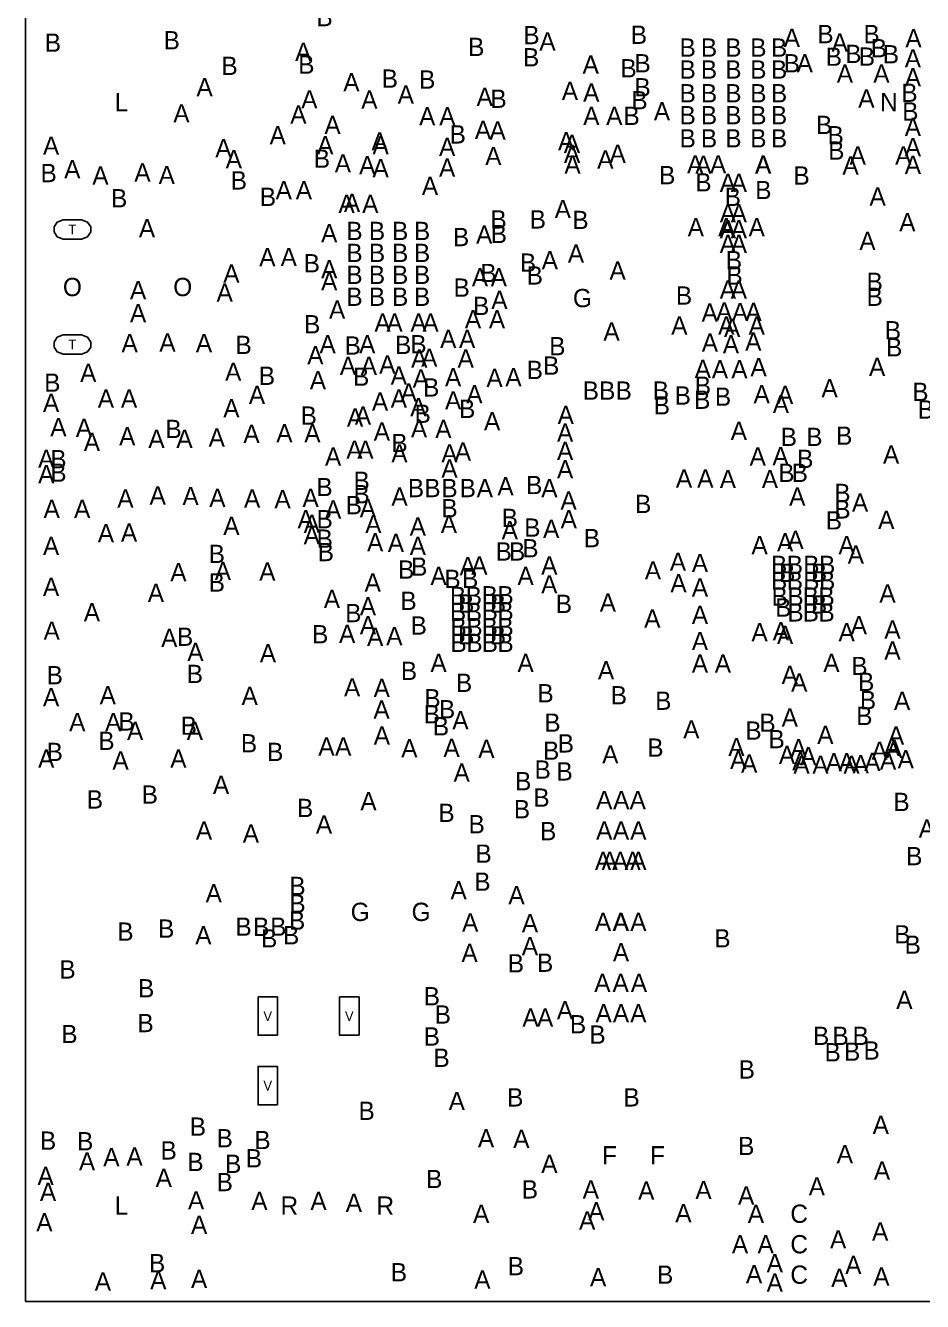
# Model space of a CAD drawing. Extents: x -416 to 448, y -300 to 287.
# Drawn here: x 0 to 37.4, y 0 to 53.2 of the extents above; entities that cross this region are included whole.
import ezdxf
from ezdxf.enums import TextEntityAlignment as Align

# ---------------------------------------------------------------- set-up
doc = ezdxf.new("R2010")
doc.units = 0
doc.layers.add('FAB_110219', color=45, linetype='CONTINUOUS')

# ---------------------------------------------------------------- blocks, each defined once
blk = doc.blocks.new('FIGURE_SQUARE')
blk.add_lwpolyline([(-0.5, -0.5), (-0.5, 0.5), (0.5, 0.5), (0.5, -0.5)], close=True)
blk = doc.blocks.new('FIGURE_OBLONG')
blk.add_lwpolyline([(-0.5, -0.125), (-0.5, 0.125), (-0.416, 0.375), (-0.25, 0.5), (0.25, 0.5), (0.416, 0.375), (0.5, 0.125), (0.5, -0.125), (0.416, -0.375), (0.25, -0.5), (-0.25, -0.5), (-0.416, -0.375)], close=True)

msp = doc.modelspace()

# ---------------------------------------------------------------- linework, layer by layer
at = {"layer": 'FAB_110219'}
msp.add_lwpolyline([(0, 0), (0, 100.000054), (85.000084, 100.000054), (85.000084, 0)], close=True, dxfattribs=at)

# ---------------------------------------------------------------- block references
at = {"layer": 'FAB_110219', "xscale": 1.524, "yscale": 0.8128}
for p in [(1.955038, 44.691046), (1.955038, 39.890954)]:
    msp.add_blockref('FIGURE_OBLONG', p, dxfattribs=at)
at = {"layer": 'FAB_110219', "xscale": 1.6002, "yscale": 0.8128, "rotation": 90}
for p in [(10.10031, 11.895836), (13.500354, 11.895836), (10.10031, 8.995918)]:
    msp.add_blockref('FIGURE_SQUARE', p, dxfattribs=at)

# ---------------------------------------------------------------- texts
at = {"layer": 'FAB_110219'}
for s, height, p in [('B', 0.762, (12.4714, 53.5432)), ('B', 0.762, (33.353502, 52.835048)), ('B', 0.762, (35.2806, 52.835048)), ('B', 0.762, (1.143, 52.4764)), ('B', 0.762, (6.096, 52.578)), ('B', 0.762, (18.793968, 52.300632)), ('B', 0.762, (21.0947, 52.7939)), ('A', 0.762, (21.763736, 52.530502)), ('B', 0.762, (25.5778, 52.8066)), ('A', 0.762, (31.9532, 52.6796)), ('A', 0.762, (33.950402, 52.483004)), ('A', 0.762, (37.025326, 52.662328)), ('A', 0.762, (11.5824, 52.0954)), ('B', 0.762, (21.082, 51.8668)), ('B', 0.762, (27.6098, 52.2732)), ('B', 0.762, (28.4988, 52.2732)), ('B', 0.762, (29.5148, 52.2732)), ('B', 0.762, (30.5562, 52.2732)), ('B', 0.762, (31.4198, 52.2732)), ('B', 0.762, (33.7058, 51.8922)), ('B', 0.762, (34.5186, 52.009294)), ('B', 0.762, (35.081464, 51.896772)), ('B', 0.762, (35.5854, 52.247038)), ('B', 0.762, (36.085526, 51.9938)), ('A', 0.762, (36.999926, 51.824128)), ('B', 0.762, (8.509, 51.5112)), ('B', 0.762, (11.7094, 51.562)), ('A', 0.762, (23.564596, 51.562762)), ('A', 0.762, (23.569168, 51.568858)), ('B', 0.762, (25.146, 51.4096)), ('B', 0.762, (25.7302, 51.618134)), ('B', 0.762, (27.6098, 51.3588)), ('B', 0.762, (28.4988, 51.3588)), ('B', 0.762, (29.5148, 51.3588)), ('B', 0.762, (30.5562, 51.3588)), ('B', 0.762, (31.4198, 51.3588)), ('B', 0.762, (31.9532, 51.618134)), ('A', 0.762, (32.491934, 51.618134)), ('A', 0.762, (13.589, 50.8254)), ('B', 0.762, (15.1892, 50.9778)), ('B', 0.762, (16.75003, 50.94097)), ('A', 0.762, (34.165032, 51.185318)), ('A', 0.762, (35.689032, 51.185318)), ('A', 0.762, (36.999926, 51.036728)), ('A', 0.762, (7.4676, 50.6222)), ('A', 0.762, (15.856966, 50.313336)), ('A', 0.762, (19.145758, 50.2158)), ('A', 0.762, (22.700234, 50.465736)), ('A', 0.762, (23.587964, 50.396902)), ('A', 0.762, (23.592536, 50.395378)), ('B', 0.762, (25.7302, 50.618136)), ('B', 0.762, (27.6098, 50.3682)), ('B', 0.762, (28.4988, 50.3682)), ('B', 0.762, (29.5148, 50.3682)), ('B', 0.762, (30.5562, 50.3682)), ('B', 0.762, (31.4198, 50.3682)), ('A', 0.762, (35.060636, 50.153062)), ('B', 0.762, (36.8554, 50.389028)), ('L', 0.762, (3.999992, 49.9999)), ('A', 0.762, (11.8364, 50.1142)), ('A', 0.762, (14.338046, 50.106834)), ('B', 0.762, (19.7231, 50.1396)), ('B', 0.762, (25.599644, 50.074576)), ('N', 0.762, (35.999928, 49.9999)), ('A', 0.762, (6.5024, 49.53)), ('A', 0.762, (11.378184, 49.478946)), ('A', 0.762, (16.75003, 49.407064)), ('A', 0.762, (17.58823, 49.407064)), ('A', 0.762, (23.592536, 49.425098)), ('A', 0.762, (24.549608, 49.425098)), ('B', 0.762, (25.273, 49.425098)), ('A', 0.762, (26.537666, 49.618138)), ('B', 0.762, (27.6098, 49.4538)), ('B', 0.762, (28.4988, 49.4538)), ('B', 0.762, (29.5148, 49.4538)), ('B', 0.762, (30.5562, 49.4538)), ('B', 0.762, (31.4198, 49.4538)), ('B', 0.762, (36.8935, 49.610772)), ('A', 0.762, (10.5156, 48.6156)), ('A', 0.762, (12.8016, 49.0474)), ('B', 0.762, (18.0213, 48.6537)), ('A', 0.762, (19.0754, 48.8442)), ('A', 0.762, (19.685, 48.8188)), ('B', 0.762, (33.2994, 49.04867)), ('B', 0.762, (33.780984, 48.617124)), ('A', 0.762, (36.999926, 48.963072)), ('A', 0.762, (1.0668, 48.1838)), ('A', 0.762, (8.255, 48.0822)), ('A', 0.762, (12.4968, 48.206406)), ('A', 0.762, (14.763242, 48.362362)), ('A', 0.762, (14.807946, 48.205136)), ('A', 0.762, (17.580864, 48.133)), ('A', 0.762, (22.542754, 48.368966)), ('A', 0.762, (22.7838, 48.26)), ('B', 0.762, (27.6098, 48.4886)), ('B', 0.762, (28.4988, 48.4886)), ('B', 0.762, (29.5148, 48.4886)), ('B', 0.762, (30.5562, 48.4886)), ('B', 0.762, (31.4198, 48.4886)), ('A', 0.762, (36.999926, 48.124872)), ('A', 0.762, (8.685784, 47.625)), ('B', 0.762, (12.361164, 47.64151)), ('A', 0.762, (19.5072, 47.752)), ('A', 0.762, (22.790658, 47.847758)), ('A', 0.762, (24.176736, 47.611538)), ('A', 0.762, (24.690578, 47.847758)), ('B', 0.762, (33.8074, 47.9806)), ('A', 0.762, (34.701226, 47.778162)), ('A', 0.762, (36.601146, 47.778162)), ('B', 0.762, (0.9652, 47.0408)), ('A', 0.762, (1.951228, 47.20209)), ('A', 0.762, (4.8768, 47.067216)), ('A', 0.762, (5.888736, 46.960536)), ('A', 0.762, (13.2334, 47.4472)), ('A', 0.762, (14.2494, 47.371)), ('A', 0.762, (14.807946, 47.248064)), ('A', 0.762, (17.580864, 47.2694)), ('A', 0.762, (22.8092, 47.3964)), ('A', 0.762, (27.922474, 47.405036)), ('A', 0.762, (28.264866, 47.391066)), ('A', 0.762, (28.879546, 47.405036)), ('A', 0.762, (30.751526, 47.392844)), ('A', 0.762, (30.764734, 47.391066)), ('A', 0.762, (34.402268, 47.361602)), ('A', 0.762, (36.999926, 47.388272)), ('A', 0.762, (3.1242, 46.935136)), ('B', 0.762, (8.894318, 46.736)), ('A', 0.762, (16.8656, 46.5074)), ('B', 0.762, (26.756868, 46.954694)), ('B', 0.762, (28.264866, 46.654466)), ('A', 0.762, (29.2862, 46.6344)), ('A', 0.762, (29.7434, 46.6344)), ('B', 0.762, (32.3596, 46.9392)), ('B', 0.762, (3.903218, 45.991018)), ('B', 0.762, (10.1092, 46.0502)), ('A', 0.762, (10.7696, 46.3296)), ('A', 0.762, (11.6078, 46.3296)), ('B', 0.762, (29.4894, 46.0502)), ('B', 0.762, (30.764734, 46.334934)), ('A', 0.762, (35.530028, 46.065694)), ('A', 0.762, (13.38834, 45.756576)), ('A', 0.762, (13.6144, 45.7962)), ('A', 0.762, (14.3764, 45.7581)), ('A', 0.762, (22.4028, 45.5422)), ('A', 0.762, (29.2862, 45.3644)), ('A', 0.762, (29.7434, 45.3644)), ('B', 0.762, (19.7231, 45.10913)), ('B', 0.762, (21.3614, 45.1104)), ('B', 0.762, (23.138638, 45.085762)), ('A', 0.762, (36.769802, 44.990004)), ('T', 0.4064, (1.955038, 44.691046)), ('A', 0.762, (5.065268, 44.744132)), ('A', 0.762, (12.663424, 44.531534)), ('B', 0.762, (13.716, 44.6278)), ('B', 0.762, (14.6558, 44.6278)), ('B', 0.762, (15.621, 44.6278)), ('B', 0.762, (16.5354, 44.6278)), ('B', 0.762, (18.161, 44.3738)), ('A', 0.762, (19.1262, 44.4754)), ('B', 0.762, (19.7358, 44.5008)), ('A', 0.762, (27.94889, 44.78528)), ('A', 0.762, (29.21889, 44.78528)), ('A', 0.762, (29.2862, 44.704)), ('A', 0.762, (29.7434, 44.704)), ('A', 0.762, (30.48889, 44.78528)), ('A', 0.762, (29.2862, 44.0944)), ('A', 0.762, (29.7434, 44.0944)), ('A', 0.762, (35.106356, 44.210986)), ('A', 0.762, (10.0838, 43.539664)), ('A', 0.762, (10.976102, 43.540934)), ('B', 0.762, (11.938, 43.2816)), ('B', 0.762, (13.716, 43.7134)), ('B', 0.762, (14.6558, 43.7134)), ('B', 0.762, (15.621, 43.7134)), ('B', 0.762, (16.5354, 43.7134)), ('B', 0.762, (20.955, 43.307)), ('A', 0.762, (21.862034, 43.412664)), ('A', 0.762, (22.951694, 43.684952)), ('B', 0.762, (29.5402, 43.4086)), ('A', 0.762, (8.5852, 42.8498)), ('A', 0.762, (12.663424, 43.031664)), ('B', 0.762, (13.716, 42.799)), ('B', 0.762, (14.6558, 42.799)), ('B', 0.762, (15.621, 42.799)), ('B', 0.762, (16.5354, 42.799)), ('B', 0.762, (19.304, 42.8752)), ('B', 0.762, (21.2344, 42.7736)), ('A', 0.762, (24.6888, 42.9768)), ('B', 0.762, (29.5656, 42.7736)), ('O', 0.762, (1.955038, 42.291)), ('O', 0.762, (6.555232, 42.291)), ('A', 0.762, (12.663424, 42.531538)), ('B', 0.762, (18.1864, 42.2656)), ('A', 0.762, (18.9484, 42.6974)), ('A', 0.762, (19.7358, 42.6974)), ('A', 0.762, (29.2862, 42.1894)), ('A', 0.762, (29.7434, 42.1894)), ('B', 0.762, (35.4076, 42.507662)), ('A', 0.762, (4.694936, 42.164)), ('A', 0.762, (8.3058, 42.0624)), ('B', 0.762, (13.716, 41.8846)), ('B', 0.762, (14.6558, 41.8846)), ('B', 0.762, (15.621, 41.8846)), ('B', 0.762, (16.5354, 41.8846)), ('A', 0.762, (19.7612, 41.7576)), ('G', 0.762, (23.220934, 41.82872)), ('B', 0.762, (27.4574, 41.9354)), ('B', 0.762, (35.4076, 41.8846)), ('A', 0.762, (4.694936, 41.1988)), ('A', 0.762, (12.994386, 41.347136)), ('B', 0.762, (18.9992, 41.5036)), ('A', 0.762, (28.528772, 41.224962)), ('A', 0.762, (29.1338, 41.275)), ('A', 0.762, (29.7942, 41.2496)), ('A', 0.762, (30.355032, 41.253918)), ('B', 0.762, (11.95324, 40.738552)), ('A', 0.762, (14.888464, 40.806624)), ('A', 0.762, (15.388336, 40.806624)), ('A', 0.762, (16.388334, 40.806624)), ('A', 0.762, (16.88846, 40.806624)), ('A', 0.762, (18.66011, 40.95369)), ('A', 0.762, (19.6596, 40.9448)), ('A', 0.762, (27.26309, 40.685212)), ('A', 0.762, (29.21889, 40.685212)), ('A', 0.762, (29.464, 40.5892)), ('A', 0.762, (30.48889, 40.685212)), ('A', 0.762, (17.6276, 40.127936)), ('A', 0.762, (18.415, 40.127936)), ('A', 0.762, (24.4348, 40.4368)), ('B', 0.762, (36.1696, 40.4876)), ('T', 0.4064, (1.955038, 39.890954)), ('A', 0.762, (4.3434, 39.9542)), ('A', 0.762, (5.9182, 39.9796)), ('A', 0.762, (7.4422, 39.9542)), ('B', 0.762, (9.0932, 39.878)), ('A', 0.762, (12.5984, 39.9034)), ('B', 0.762, (13.64488, 39.8526)), ('A', 0.762, (14.2494, 39.9034)), ('B', 0.762, (15.748, 39.878)), ('B', 0.762, (16.383, 39.906448)), ('B', 0.762, (22.1742, 39.8272)), ('A', 0.762, (28.5369, 39.972742)), ('A', 0.762, (29.4132, 39.9034)), ('A', 0.762, (30.346904, 40.016938)), ('B', 0.762, (36.2204, 39.7764)), ('A', 0.762, (12.086336, 39.4462)), ('A', 0.762, (13.445998, 39.010336)), ('A', 0.762, (14.316202, 39.010336)), ('A', 0.762, (15.0876, 39.0652)), ('A', 0.762, (16.418814, 39.315136)), ('A', 0.762, (16.836136, 39.3446)), ('A', 0.762, (18.354802, 39.315136)), ('B', 0.762, (21.9202, 39.0144)), ('A', 0.762, (2.6162, 38.7096)), ('A', 0.762, (8.6614, 38.7604)), ('B', 0.762, (10.066782, 38.590982)), ('B', 0.762, (13.9954, 38.553136)), ('A', 0.762, (15.56639, 38.603936)), ('A', 0.762, (16.4846, 38.481)), ('A', 0.762, (17.8308, 38.5318)), ('A', 0.762, (19.558, 38.502336)), ('A', 0.762, (20.3454, 38.5318)), ('B', 0.762, (21.2344, 38.8366)), ('A', 0.762, (28.240228, 38.876986)), ('A', 0.762, (28.956, 38.862)), ('A', 0.762, (29.7688, 38.862)), ('A', 0.762, (30.567376, 38.953694)), ('A', 0.762, (35.5092, 38.9636)), ('B', 0.762, (1.1176, 38.3032)), ('A', 0.762, (12.193016, 38.4048)), ('B', 0.762, (16.9164, 38.104064)), ('B', 0.762, (23.5712, 37.973)), ('B', 0.762, (24.257, 37.973)), ('B', 0.762, (24.9428, 37.973)), ('B', 0.762, (26.4922, 37.973)), ('B', 0.762, (28.24734, 38.175692)), ('A', 0.762, (33.528, 38.0746)), ('B', 0.762, (37.3126, 37.9222)), ('A', 0.762, (1.0668, 37.465)), ('A', 0.762, (3.3528, 37.6428)), ('A', 0.762, (4.318, 37.6428)), ('A', 0.762, (9.652, 37.7952)), ('A', 0.762, (14.7828, 37.5158)), ('A', 0.762, (15.56639, 37.646864)), ('A', 0.762, (15.9766, 37.8968)), ('A', 0.762, (17.8308, 37.5666)), ('A', 0.762, (18.7198, 37.8206)), ('B', 0.762, (27.4066, 37.7698)), ('B', 0.762, (28.2194, 37.592)), ('B', 0.762, (29.083, 37.719)), ('A', 0.762, (30.695646, 37.822886)), ('A', 0.762, (31.496, 37.4142)), ('A', 0.762, (31.6738, 37.7952)), ('A', 0.762, (8.5852, 37.2364)), ('B', 0.762, (11.808206, 36.932616)), ('A', 0.762, (13.7414, 36.8554)), ('A', 0.762, (14.0716, 36.9316)), ('A', 0.762, (16.383, 37.2872)), ('B', 0.762, (16.5608, 37.0078)), ('B', 0.762, (18.41627, 37.211)), ('A', 0.762, (22.525736, 36.957)), ('B', 0.762, (26.532586, 37.35832)), ('B', 0.762, (37.5412, 37.1856)), ('A', 0.762, (1.3716, 36.449)), ('A', 0.762, (2.4384, 36.4236)), ('B', 0.762, (6.1722, 36.3728)), ('A', 0.762, (16.4084, 36.3982)), ('A', 0.762, (17.4244, 36.3728)), ('A', 0.762, (19.4564, 36.703)), ('A', 0.762, (2.7686, 35.833304)), ('A', 0.762, (4.2418, 36.068)), ('A', 0.762, (5.461, 35.9664)), ('A', 0.762, (6.6294, 35.9664)), ('A', 0.762, (7.9756, 36.0172)), ('A', 0.762, (9.4234, 36.1696)), ('A', 0.762, (10.795, 36.195)), ('A', 0.762, (11.9634, 36.195)), ('A', 0.762, (14.859, 36.2712)), ('A', 0.762, (22.500336, 36.2204)), ('A', 0.762, (29.7434, 36.2966)), ('B', 0.762, (31.8262, 36.0426)), ('B', 0.762, (32.893, 36.0426)), ('B', 0.762, (34.1376, 36.0934)), ('A', 0.762, (13.716, 35.5092)), ('A', 0.762, (14.1732, 35.5092)), ('A', 0.762, (15.591536, 35.3568)), ('B', 0.762, (15.594584, 35.787584)), ('A', 0.762, (17.6784, 35.3568)), ('A', 0.762, (18.2372, 35.437064)), ('A', 0.762, (22.500336, 35.4584)), ('A', 0.762, (36.0934, 35.306)), ('A', 0.762, (0.863346, 35.133534)), ('B', 0.762, (1.371092, 35.116008)), ('A', 0.762, (12.827, 35.225736)), ('A', 0.762, (30.5308, 35.2298)), ('A', 0.762, (31.48457, 35.242754)), ('B', 0.762, (32.512, 35.1282)), ('A', 0.762, (0.867156, 34.490406)), ('B', 0.762, (1.3716, 34.550604)), ('B', 0.762, (14.01572, 34.2138)), ('A', 0.762, (17.6784, 34.7218)), ('A', 0.762, (22.500336, 34.6964)), ('A', 0.762, (27.4574, 34.311336)), ('A', 0.762, (28.3464, 34.311336)), ('A', 0.762, (29.2862, 34.285936)), ('A', 0.762, (31.039054, 34.285936)), ('B', 0.762, (31.7246, 34.544)), ('B', 0.762, (32.2834, 34.544)), ('B', 0.762, (12.464542, 33.952942)), ('B', 0.762, (16.2814, 33.909)), ('B', 0.762, (16.9672, 33.909)), ('B', 0.762, (17.6784, 33.909)), ('B', 0.762, (18.4404, 33.909)), ('A', 0.762, (19.1516, 33.909)), ('A', 0.762, (20.0152, 33.9852)), ('B', 0.762, (21.210778, 34.036)), ('A', 0.762, (21.844, 33.909)), ('B', 0.762, (34.0614, 33.7058)), ('A', 0.762, (4.1656, 33.4772)), ('A', 0.762, (5.5118, 33.6042)), ('A', 0.762, (6.8834, 33.5788)), ('A', 0.762, (8.001, 33.5026)), ('A', 0.762, (9.4488, 33.4772)), ('A', 0.762, (10.7188, 33.4518)), ('A', 0.762, (11.8872, 33.5026)), ('B', 0.762, (13.6906, 33.1978)), ('B', 0.762, (14.01572, 33.655)), ('A', 0.762, (15.5956, 33.5534)), ('A', 0.762, (22.6441, 33.3883)), ('B', 0.762, (25.7556, 33.2486)), ('A', 0.762, (32.18053, 33.557718)), ('A', 0.762, (34.798, 33.303464)), ('A', 0.762, (1.0922, 33.0454)), ('A', 0.762, (2.3622, 33.0454)), ('A', 0.762, (11.684, 32.6136)), ('B', 0.762, (12.474448, 32.6136)), ('A', 0.762, (12.827, 33.02)), ('A', 0.762, (14.2748, 33.0708)), ('B', 0.762, (17.678908, 33.070546)), ('B', 0.762, (20.193, 32.66694)), ('A', 0.762, (22.652736, 32.6136)), ('B', 0.762, (34.0614, 33.02)), ('A', 0.762, (8.5852, 32.3342)), ('A', 0.762, (11.939016, 32.420306)), ('A', 0.762, (14.5034, 32.4104)), ('A', 0.762, (16.3576, 32.3088)), ('A', 0.762, (17.653, 32.4104)), ('A', 0.762, (20.193, 32.15894)), ('B', 0.762, (21.1328, 32.260794)), ('A', 0.762, (21.9202, 32.211264)), ('B', 0.762, (33.7058, 32.5628)), ('A', 0.762, (35.8902, 32.5882)), ('A', 0.762, (3.3528, 32.0294)), ('A', 0.762, (4.318, 32.0548)), ('A', 0.762, (11.936476, 31.94431)), ('B', 0.762, (12.474448, 31.8008)), ('A', 0.762, (14.5796, 31.6484)), ('A', 0.762, (15.4432, 31.623)), ('B', 0.762, (23.617936, 31.82366)), ('A', 0.762, (31.67126, 31.6484)), ('A', 0.762, (32.10433, 31.751778)), ('A', 0.762, (1.0668, 31.496)), ('B', 0.762, (7.9756, 31.1658)), ('B', 0.762, (12.5222, 31.242)), ('A', 0.762, (16.3576, 31.496)), ('B', 0.762, (19.939, 31.2674)), ('B', 0.762, (20.4978, 31.2674)), ('B', 0.762, (21.051266, 31.399734)), ('A', 0.762, (30.608778, 31.532322)), ('A', 0.762, (34.237422, 31.532322)), ('A', 0.762, (34.6202, 31.1404)), ('B', 0.762, (15.873222, 30.513782)), ('B', 0.762, (16.419322, 30.6324)), ('A', 0.762, (18.4404, 30.6578)), ('A', 0.762, (18.923, 30.6832)), ('A', 0.762, (21.839936, 30.6832)), ('A', 0.762, (26.162, 30.48)), ('A', 0.762, (27.2034, 30.839664)), ('A', 0.762, (28.121864, 30.7848)), ('B', 0.762, (31.4198, 30.7086)), ('B', 0.762, (32.0802, 30.7086)), ('B', 0.762, (32.766, 30.7086)), ('B', 0.762, (33.4264, 30.7086)), ('A', 0.762, (6.3754, 30.4038)), ('B', 0.762, (7.9756, 29.972)), ('A', 0.762, (8.2296, 30.4546)), ('A', 0.762, (10.0838, 30.4292)), ('A', 0.762, (14.478, 29.976064)), ('A', 0.762, (17.223232, 30.246828)), ('B', 0.762, (17.8054, 30.1244)), ('B', 0.762, (18.542, 30.1244)), ('A', 0.762, (20.851876, 30.246828)), ('A', 0.762, (27.228546, 29.942536)), ('B', 0.762, (31.4198, 30.0482)), ('B', 0.762, (31.760668, 30.380432)), ('B', 0.762, (32.0802, 30.0482)), ('B', 0.762, (32.766, 30.0482)), ('B', 0.762, (33.085532, 30.380432)), ('B', 0.762, (33.4264, 30.0482)), ('A', 0.762, (1.0668, 29.7942)), ('A', 0.762, (5.4356, 29.5402)), ('B', 0.762, (18.034, 29.4132)), ('B', 0.762, (18.6944, 29.4132)), ('B', 0.762, (19.3548, 29.4386)), ('B', 0.762, (20.0152, 29.4386)), ('A', 0.762, (21.839936, 29.8958)), ('A', 0.762, (28.121864, 29.7688)), ('A', 0.762, (35.941, 29.5148)), ('A', 0.762, (12.7762, 29.2862)), ('A', 0.762, (14.278864, 28.9814)), ('B', 0.762, (15.968472, 29.21)), ('B', 0.762, (18.375122, 29.094938)), ('B', 0.762, (19.699986, 29.094938)), ('B', 0.762, (22.449536, 29.083)), ('A', 0.762, (24.2824, 29.1338)), ('B', 0.762, (31.4452, 29.3878)), ('B', 0.762, (31.5976, 28.9306)), ('B', 0.762, (32.1056, 29.3878)), ('B', 0.762, (32.7406, 29.3878)), ('B', 0.762, (33.085532, 29.055568)), ('B', 0.762, (33.401, 29.3878)), ('A', 0.762, (2.7686, 28.733496)), ('B', 0.762, (13.669264, 28.697936)), ('B', 0.762, (18.034, 28.7528)), ('B', 0.762, (18.6944, 28.7528)), ('B', 0.762, (19.3548, 28.7782)), ('B', 0.762, (20.0152, 28.7782)), ('A', 0.762, (26.1366, 28.4734)), ('A', 0.762, (28.121864, 28.626054)), ('B', 0.762, (32.1056, 28.7274)), ('B', 0.762, (32.7406, 28.7274)), ('B', 0.762, (33.401, 28.7274)), ('A', 0.762, (1.0922, 27.9654)), ('B', 0.762, (12.28852, 27.81808)), ('A', 0.762, (13.4112, 27.834336)), ('A', 0.762, (14.278864, 28.194)), ('B', 0.762, (16.395954, 28.181046)), ('B', 0.762, (18.0594, 28.1178)), ('B', 0.762, (18.7198, 28.1178)), ('B', 0.762, (19.3548, 28.1178)), ('B', 0.762, (20.0152, 28.1178)), ('A', 0.762, (30.608778, 27.903678)), ('A', 0.762, (31.49473, 27.941778)), ('A', 0.762, (34.237422, 27.903678)), ('A', 0.762, (34.7472, 28.194)), ('A', 0.762, (36.149534, 28.015438)), ('A', 0.762, (5.9944, 27.6606)), ('B', 0.762, (6.6548, 27.7114)), ('A', 0.762, (14.5796, 27.7114)), ('A', 0.762, (15.379954, 27.740864)), ('B', 0.762, (18.0594, 27.4574)), ('B', 0.762, (18.375122, 27.770074)), ('B', 0.762, (18.7198, 27.4574)), ('B', 0.762, (19.3548, 27.4574)), ('B', 0.762, (19.699986, 27.770074)), ('B', 0.762, (20.0152, 27.4574)), ('A', 0.762, (28.121864, 27.5336)), ('A', 0.762, (31.67126, 27.7876)), ('A', 0.762, (7.0866, 27.0764)), ('A', 0.762, (10.1092, 27.0256)), ('A', 0.762, (36.149534, 27.141678)), ('B', 0.762, (15.989554, 26.289)), ('A', 0.762, (17.223232, 26.618184)), ('A', 0.762, (20.851876, 26.618184)), ('A', 0.762, (24.2062, 26.3144)), ('A', 0.762, (28.121864, 26.5938)), ('A', 0.762, (29.078936, 26.5938)), ('A', 0.762, (33.6042, 26.6192)), ('B', 0.762, (34.7726, 26.4922)), ('B', 0.762, (1.2192, 26.1112)), ('B', 0.762, (7.0612, 26.162)), ('B', 0.762, (18.285714, 25.790906)), ('A', 0.762, (31.86684, 26.1239)), ('A', 0.762, (32.261556, 25.805638)), ('B', 0.762, (35.052, 25.8318)), ('A', 0.762, (1.0668, 25.1968)), ('A', 0.762, (3.430016, 25.273)), ('A', 0.762, (9.348216, 25.2476)), ('A', 0.762, (13.618464, 25.6032)), ('A', 0.762, (14.854174, 25.580086)), ('B', 0.762, (21.682456, 25.357582)), ('B', 0.762, (24.7396, 25.273)), ('A', 0.762, (14.84503, 24.675846)), ('B', 0.762, (16.9672, 25.146)), ('B', 0.762, (17.5768, 24.6888)), ('B', 0.762, (26.5938, 25.0444)), ('B', 0.762, (35.1282, 25.0698)), ('A', 0.762, (36.5506, 25.0444)), ('A', 0.762, (2.159, 24.1554)), ('A', 0.762, (3.6576, 24.1554)), ('B', 0.762, (4.2164, 24.1808)), ('B', 0.762, (16.9418, 24.4856)), ('A', 0.762, (18.1356, 24.2316)), ('B', 0.762, (21.971, 24.13)), ('B', 0.762, (30.9372, 24.13)), ('A', 0.762, (31.86684, 24.3459)), ('B', 0.762, (34.9758, 24.4094)), ('A', 0.762, (4.572, 23.7871)), ('B', 0.762, (6.8072, 24.003)), ('A', 0.762, (7.0612, 23.7871)), ('A', 0.762, (14.859, 23.5966)), ('B', 0.762, (17.3228, 23.9776)), ('A', 0.762, (27.7622, 23.8506)), ('B', 0.762, (30.353, 23.7998)), ('A', 0.762, (33.3502, 23.622)), ('A', 0.762, (36.2966, 23.5966)), ('B', 0.762, (3.374136, 23.372064)), ('B', 0.762, (9.317736, 23.270464)), ('A', 0.762, (12.5476, 23.1394)), ('A', 0.762, (13.24737, 23.137368)), ('A', 0.762, (16.006826, 23.06447)), ('A', 0.762, (17.76603, 23.08225)), ('A', 0.762, (19.217386, 23.041864)), ('B', 0.762, (22.5298, 23.2664)), ('B', 0.762, (26.2636, 23.0886)), ('A', 0.762, (29.6418, 23.114)), ('B', 0.762, (31.3182, 23.4442)), ('A', 0.762, (32.2326, 23.0632)), ('A', 0.762, (36.1188, 23.114)), ('A', 0.762, (36.2204, 23.0378)), ('A', 0.762, (0.8636, 22.6314)), ('B', 0.762, (1.2192, 22.9108)), ('A', 0.762, (3.9624, 22.5552)), ('A', 0.762, (6.3754, 22.6314)), ('B', 0.762, (10.414, 22.9108)), ('B', 0.762, (21.9202, 22.9616)), ('A', 0.762, (24.384, 22.8092)), ('A', 0.762, (29.718, 22.5806)), ('A', 0.762, (31.75, 22.7838)), ('A', 0.762, (32.3088, 22.5298)), ('A', 0.762, (32.639, 22.733)), ('A', 0.762, (35.309302, 22.498304)), ('A', 0.762, (35.6108, 22.9616)), ('A', 0.762, (35.9664, 22.5552)), ('A', 0.762, (36.703, 22.606)), ('A', 0.762, (18.1864, 22.0472)), ('B', 0.762, (21.5646, 22.1742)), ('B', 0.762, (22.479, 22.098)), ('A', 0.762, (30.1752, 22.4282)), ('A', 0.762, (32.3596, 22.3774)), ('A', 0.762, (33.147, 22.3774)), ('A', 0.762, (33.7058, 22.479)), ('A', 0.762, (34.2392, 22.479)), ('A', 0.762, (34.4424, 22.3774)), ('A', 0.762, (34.8234, 22.4028)), ('A', 0.762, (8.1534, 21.5392)), ('B', 0.762, (20.7518, 21.6916)), ('B', 0.762, (2.8956, 20.9296)), ('B', 0.762, (5.1816, 21.1328)), ('B', 0.762, (21.5138, 21.0058)), ('A', 0.762, (24.13, 20.9042)), ('A', 0.762, (24.8412, 20.9042)), ('A', 0.762, (25.527, 20.9042)), ('B', 0.762, (11.6586, 20.574)), ('A', 0.762, (14.3002, 20.8534)), ('B', 0.762, (17.5514, 20.3708)), ('B', 0.762, (20.701, 20.5232)), ('B', 0.762, (36.525962, 20.825206)), ('A', 0.762, (12.446, 19.8882)), ('B', 0.762, (18.812256, 19.896582)), ('A', 0.762, (7.4422, 19.6342)), ('A', 0.762, (9.398, 19.5072)), ('B', 0.762, (21.7932, 19.6088)), ('A', 0.762, (24.13, 19.6342)), ('A', 0.762, (24.830278, 19.63674)), ('A', 0.762, (25.5524, 19.6342)), ('A', 0.762, (37.581078, 19.713194)), ('B', 0.762, (19.1008, 18.669)), ('A', 0.762, (24.0792, 18.3642)), ('A', 0.762, (24.3586, 18.3642)), ('A', 0.762, (24.799544, 18.3642)), ('A', 0.762, (25.312878, 18.363946)), ('A', 0.762, (25.5524, 18.3642)), ('B', 0.762, (37.0586, 18.5674)), ('B', 0.762, (11.339576, 17.3228)), ('B', 0.762, (19.05, 17.5006)), ('A', 0.762, (7.8486, 17.018)), ('A', 0.762, (18.0594, 17.145)), ('A', 0.762, (20.4724, 16.9418)), ('B', 0.762, (11.339576, 16.5862)), ('G', 0.762, (13.953998, 16.24203)), ('G', 0.762, (16.493998, 16.24203)), ('B', 0.762, (9.0932, 15.624556)), ('B', 0.762, (9.8298, 15.621)), ('B', 0.762, (10.541, 15.624556)), ('B', 0.762, (11.323828, 15.875)), ('A', 0.762, (18.542, 15.7988)), ('A', 0.762, (21.035264, 15.7734)), ('A', 0.762, (24.0792, 15.8242)), ('A', 0.762, (24.8158, 15.8242)), ('A', 0.762, (24.830278, 15.82674)), ('A', 0.762, (25.5524, 15.8242)), ('B', 0.762, (4.1656, 15.4178)), ('B', 0.762, (5.8674, 15.5448)), ('A', 0.762, (7.4168, 15.2654)), ('B', 0.762, (10.16, 15.1384)), ('B', 0.762, (11.0744, 15.2654)), ('B', 0.762, (29.0576, 15.1384)), ('B', 0.762, (36.56076, 15.30604)), ('A', 0.762, (18.5166, 14.5288)), ('A', 0.762, (21.033994, 14.817598)), ('A', 0.762, (24.830278, 14.55674)), ('B', 0.762, (36.992052, 14.874748)), ('B', 0.762, (20.447, 14.097)), ('B', 0.762, (21.6662, 14.1224)), ('B', 0.762, (1.7526, 13.843)), ('B', 0.762, (5.0292, 13.0556)), ('A', 0.762, (24.0538, 13.2842)), ('A', 0.762, (24.8158, 13.2842)), ('A', 0.762, (25.5778, 13.2842)), ('B', 0.762, (16.9418, 12.7254)), ('A', 0.762, (36.646358, 12.578334)), ('B', 0.762, (17.399, 11.9634)), ('A', 0.762, (22.493478, 12.143994)), ('A', 0.762, (24.1046, 12.0142)), ('A', 0.762, (24.830278, 12.01674)), ('A', 0.762, (25.5524, 12.0142)), ('B', 0.762, (5.0038, 11.6078)), ('V', 0.4064, (10.10031, 11.895836)), ('V', 0.4064, (13.500354, 11.895836)), ('A', 0.762, (21.0566, 11.8364)), ('A', 0.762, (21.6662, 11.8364)), ('B', 0.762, (23.0378, 11.557)), ('B', 0.762, (1.8288, 11.1506)), ('B', 0.762, (16.9418, 11.049)), ('B', 0.762, (23.8506, 11.1252)), ('B', 0.762, (33.1724, 11.0744)), ('B', 0.762, (33.9852, 11.0744)), ('B', 0.762, (34.8234, 11.0744)), ('B', 0.762, (33.655, 10.3886)), ('B', 0.762, (34.4678, 10.414)), ('B', 0.762, (35.2806, 10.4648)), ('B', 0.762, (17.3482, 10.16)), ('B', 0.762, (30.0736, 9.67232)), ('V', 0.4064, (10.10031, 8.995918)), ('A', 0.762, (17.9832, 8.3566)), ('B', 0.762, (20.4216, 8.509)), ('B', 0.762, (25.273, 8.509)), ('B', 0.762, (14.224, 7.9502)), ('B', 0.762, (7.1882, 7.2898)), ('A', 0.762, (35.6616, 7.366)), ('B', 0.762, (0.9398, 6.7056)), ('B', 0.762, (2.4892, 6.6802)), ('B', 0.762, (8.3058, 6.8072)), ('B', 0.762, (9.8806, 6.731)), ('A', 0.762, (19.2024, 6.8072)), ('A', 0.762, (20.6756, 6.7818)), ('A', 0.762, (3.5814, 6.0198)), ('A', 0.762, (4.5466, 6.0452)), ('B', 0.762, (5.969, 6.2992)), ('F', 0.762, (24.349202, 6.094222)), ('F', 0.762, (26.349198, 6.094222)), ('B', 0.762, (30.05328, 6.48208)), ('A', 0.762, (34.163, 6.1468)), ('A', 0.762, (2.5654, 5.842)), ('B', 0.762, (7.0866, 5.8166)), ('B', 0.762, (8.6614, 5.7404)), ('B', 0.762, (9.525, 5.969)), ('A', 0.762, (21.844, 5.7404)), ('A', 0.762, (0.8382, 5.2324)), ('A', 0.762, (5.7658, 5.1562)), ('B', 0.762, (8.3058, 4.9784)), ('B', 0.762, (17.0434, 5.1054)), ('A', 0.762, (35.7124, 5.461)), ('A', 0.762, (0.9398, 4.572)), ('B', 0.762, (21.0312, 4.6736)), ('A', 0.762, (23.5712, 4.6736)), ('A', 0.762, (25.8826, 4.6228)), ('A', 0.762, (28.2702, 4.6482)), ('A', 0.762, (30.0482, 4.4196)), ('A', 0.762, (32.9946, 4.8006)), ('L', 0.762, (3.999992, 3.999992)), ('A', 0.762, (7.112, 4.2164)), ('A', 0.762, (9.7536, 4.191)), ('R', 0.762, (11.000232, 3.995928)), ('A', 0.762, (12.2174, 4.191)), ('A', 0.762, (13.6906, 4.1148)), ('R', 0.762, (15.000478, 3.995928)), ('A', 0.762, (18.9992, 3.6576)), ('A', 0.762, (23.4188, 3.3782)), ('A', 0.762, (23.7998, 3.7592)), ('A', 0.762, (27.432, 3.683)), ('A', 0.762, (30.4546, 3.6576)), ('C', 0.762, (32.258, 3.6576)), ('A', 0.762, (0.7874, 3.302)), ('A', 0.762, (7.239, 3.2004)), ('A', 0.762, (35.6362, 2.921)), ('A', 0.762, (29.793184, 2.3876)), ('A', 0.762, (30.862016, 2.3876)), ('C', 0.762, (32.258, 2.3876)), ('A', 0.762, (33.8836, 2.589784)), ('B', 0.762, (5.4864, 1.6002)), ('B', 0.762, (15.5702, 1.2192)), ('B', 0.762, (20.447, 1.4732)), ('A', 0.762, (31.242, 1.6002)), ('A', 0.762, (34.5186, 1.524)), ('A', 0.762, (3.2258, 0.8382)), ('A', 0.762, (5.5372, 0.889)), ('A', 0.762, (7.239, 0.9398)), ('A', 0.762, (19.05, 0.9144)), ('A', 0.762, (23.876, 1.016)), ('B', 0.762, (26.67, 1.1176)), ('A', 0.762, (30.3784, 1.143)), ('A', 0.762, (31.242, 0.7874)), ('C', 0.762, (32.258, 1.1176)), ('A', 0.762, (33.9344, 0.9906)), ('A', 0.762, (35.687, 1.0414))]:
    msp.add_text(s, height=height, dxfattribs=at).set_placement(p, align=Align.MIDDLE_CENTER)

doc.saveas('drawing.dxf')
